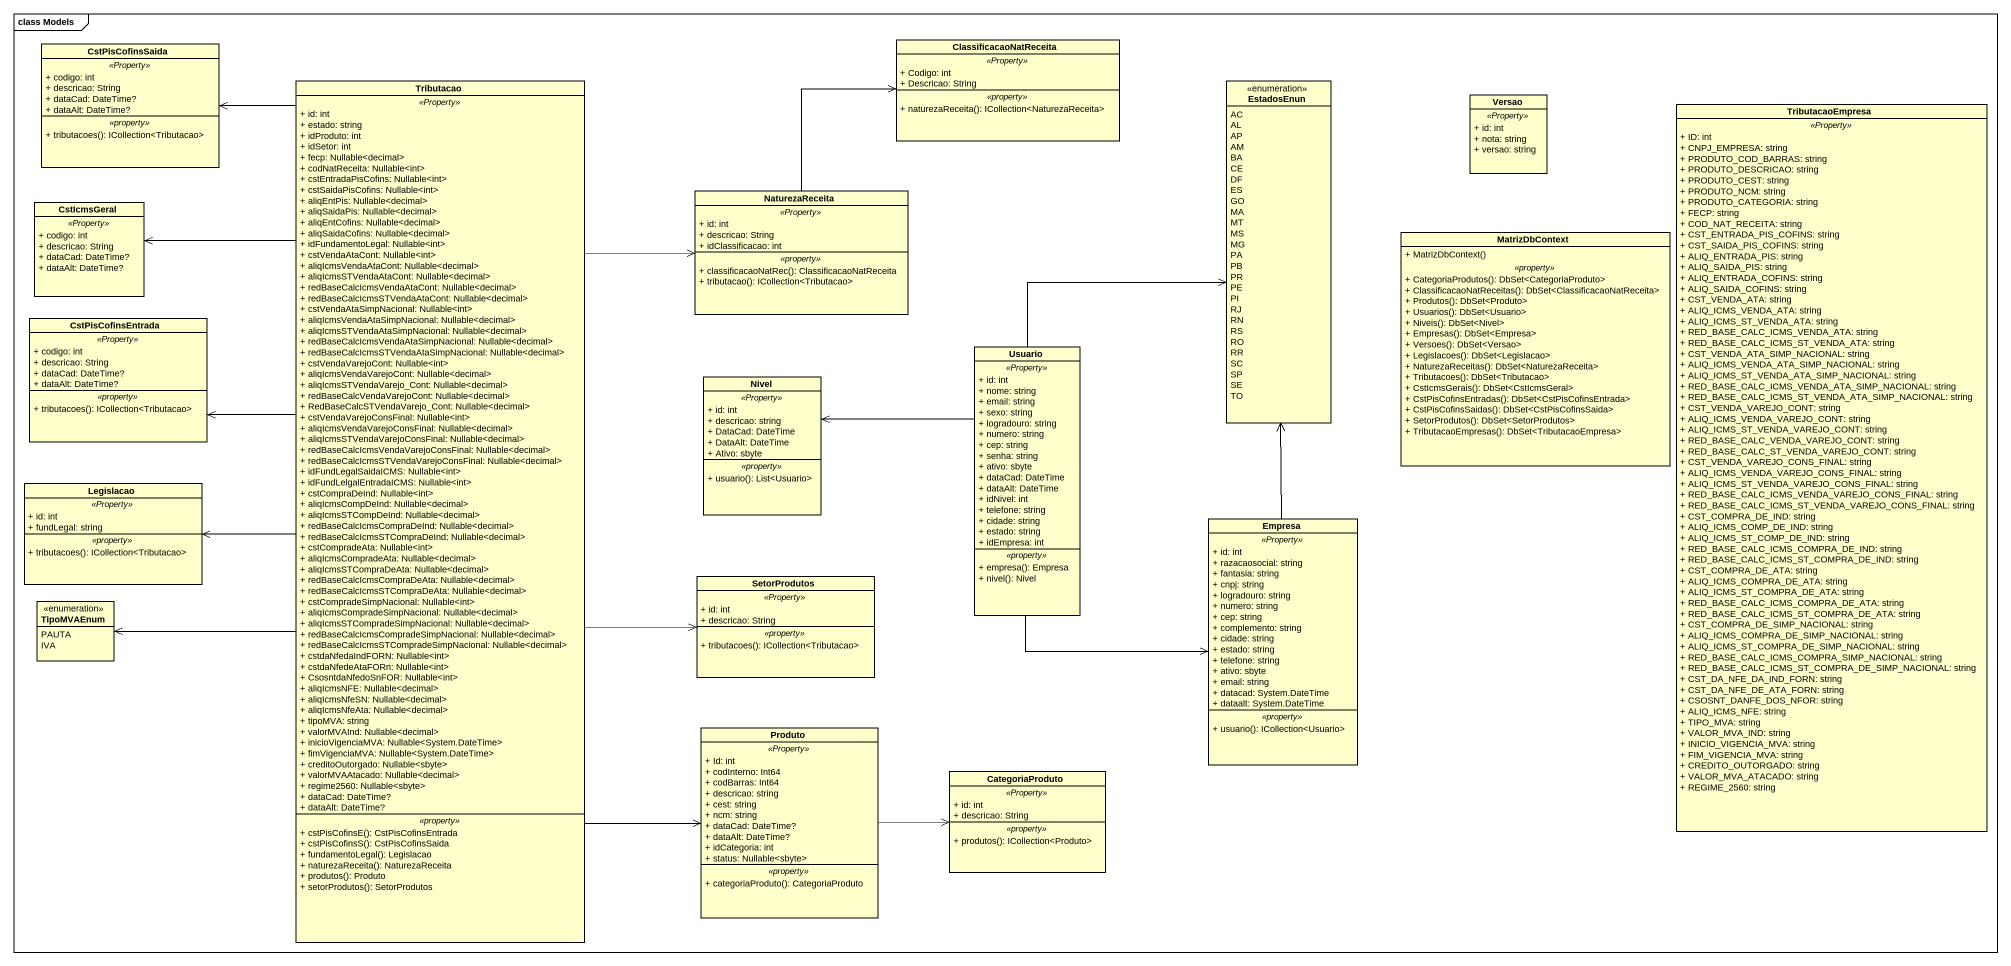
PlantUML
@startuml
mainframe class Models
hide circle
hide empty members
skinparam classAttributeIconSize 0
class CstPisCofinsSaida {
  .. <<Property>> ..
  + codigo: int
  + descricao: String
  + dataCad: DateTime?
  + dataAlt: DateTime?
  .. <<property>> ..
  + tributacoes(): ICollection<Tributacao>
}
class ClassificacaoNatReceita {
  .. <<Property>> ..
  + Codigo: int
  + Descricao: String
  .. <<property>> ..
  + naturezaReceita(): ICollection<NaturezaReceita>
}
class Tributacao {
  .. <<Property>> ..
  + id: int
  + estado: string
  + idProduto: int
  + idSetor: int
  + fecp: Nullable<decimal>
  + codNatReceita: Nullable<int>
  + cstEntradaPisCofins: Nullable<int>
  + cstSaidaPisCofins: Nullable<int>
  + aliqEntPis: Nullable<decimal>
  + aliqSaidaPis: Nullable<decimal>
  + aliqEntCofins: Nullable<decimal>
  + aliqSaidaCofins: Nullable<decimal>
  + idFundamentoLegal: Nullable<int>
  + cstVendaAtaCont: Nullable<int>
  + aliqIcmsVendaAtaCont: Nullable<decimal>
  + aliqIcmsSTVendaAtaCont: Nullable<decimal>
  + redBaseCalcIcmsVendaAtaCont: Nullable<decimal>
  + redBaseCalcIcmsSTVendaAtaCont: Nullable<decimal>
  + cstVendaAtaSimpNacional: Nullable<int>
  + aliqIcmsVendaAtaSimpNacional: Nullable<decimal>
  + aliqIcmsSTVendaAtaSimpNacional: Nullable<decimal>
  + redBaseCalcIcmsVendaAtaSimpNacional: Nullable<decimal>
  + redBaseCalcIcmsSTVendaAtaSimpNacional: Nullable<decimal>
  + cstVendaVarejoCont: Nullable<int>
  + aliqIcmsVendaVarejoCont: Nullable<decimal>
  + aliqIcmsSTVendaVarejo_Cont: Nullable<decimal>
  + redBaseCalcVendaVarejoCont: Nullable<decimal>
  + RedBaseCalcSTVendaVarejo_Cont: Nullable<decimal>
  + cstVendaVarejoConsFinal: Nullable<int>
  + aliqIcmsVendaVarejoConsFinal: Nullable<decimal>
  + aliqIcmsSTVendaVarejoConsFinal: Nullable<decimal>
  + redBaseCalcIcmsVendaVarejoConsFinal: Nullable<decimal>
  + redBaseCalcIcmsSTVendaVarejoConsFinal: Nullable<decimal>
  + idFundLegalSaidaICMS: Nullable<int>
  + idFundLelgalEntradaICMS: Nullable<int>
  + cstCompraDeInd: Nullable<int>
  + aliqIcmsCompDeInd: Nullable<decimal>
  + aliqIcmsSTCompDeInd: Nullable<decimal>
  + redBaseCalcIcmsCompraDeInd: Nullable<decimal>
  + redBaseCalcIcmsSTCompraDeInd: Nullable<decimal>
  + cstCompradeAta: Nullable<int>
  + aliqIcmsCompradeAta: Nullable<decimal>
  + aliqIcmsSTCompraDeAta: Nullable<decimal>
  + redBaseCalcIcmsCompraDeAta: Nullable<decimal>
  + redBaseCalcIcmsSTCompraDeAta: Nullable<decimal>
  + cstCompradeSimpNacional: Nullable<int>
  + aliqIcmsCompradeSimpNacional: Nullable<decimal>
  + aliqIcmsSTCompradeSimpNacional: Nullable<decimal>
  + redBaseCalcIcmsCompradeSimpNacional: Nullable<decimal>
  + redBaseCalcIcmsSTCompradeSimpNacional: Nullable<decimal>
  + cstdaNfedaIndFORN: Nullable<int>
  + cstdaNfedeAtaFORn: Nullable<int>
  + CsosntdaNfedoSnFOR: Nullable<int>
  + aliqIcmsNFE: Nullable<decimal>
  + aliqIcmsNfeSN: Nullable<decimal>
  + aliqIcmsNfeAta: Nullable<decimal>
  + tipoMVA: string
  + valorMVAInd: Nullable<decimal>
  + inicioVigenciaMVA: Nullable<System.DateTime>
  + fimVigenciaMVA: Nullable<System.DateTime>
  + creditoOutorgado: Nullable<sbyte>
  + valorMVAAtacado: Nullable<decimal>
  + regime2560: Nullable<sbyte>
  + dataCad: DateTime?
  + dataAlt: DateTime?
  .. <<property>> ..
  + cstPisCofinsE(): CstPisCofinsEntrada
  + cstPisCofinsS(): CstPisCofinsSaida
  + fundamentoLegal(): Legislacao
  + naturezaReceita(): NaturezaReceita
  + produtos(): Produto
  + setorProdutos(): SetorProdutos
}
enum EstadosEnun {
  AC
  AL
  AP
  AM
  BA
  CE
  DF
  ES
  GO
  MA
  MT
  MS
  MG
  PA
  PB
  PR
  PE
  PI
  RJ
  RN
  RS
  RO
  RR
  SC
  SP
  SE
  TO
}
class Versao {
  .. <<Property>> ..
  + id: int
  + nota: string
  + versao: string
}
class TributacaoEmpresa {
  .. <<Property>> ..
  + ID: int
  + CNPJ_EMPRESA: string
  + PRODUTO_COD_BARRAS: string
  + PRODUTO_DESCRICAO: string
  + PRODUTO_CEST: string
  + PRODUTO_NCM: string
  + PRODUTO_CATEGORIA: string
  + FECP: string
  + COD_NAT_RECEITA: string
  + CST_ENTRADA_PIS_COFINS: string
  + CST_SAIDA_PIS_COFINS: string
  + ALIQ_ENTRADA_PIS: string
  + ALIQ_SAIDA_PIS: string
  + ALIQ_ENTRADA_COFINS: string
  + ALIQ_SAIDA_COFINS: string
  + CST_VENDA_ATA: string
  + ALIQ_ICMS_VENDA_ATA: string
  + ALIQ_ICMS_ST_VENDA_ATA: string
  + RED_BASE_CALC_ICMS_VENDA_ATA: string
  + RED_BASE_CALC_ICMS_ST_VENDA_ATA: string
  + CST_VENDA_ATA_SIMP_NACIONAL: string
  + ALIQ_ICMS_VENDA_ATA_SIMP_NACIONAL: string
  + ALIQ_ICMS_ST_VENDA_ATA_SIMP_NACIONAL: string
  + RED_BASE_CALC_ICMS_VENDA_ATA_SIMP_NACIONAL: string
  + RED_BASE_CALC_ICMS_ST_VENDA_ATA_SIMP_NACIONAL: string
  + CST_VENDA_VAREJO_CONT: string
  + ALIQ_ICMS_VENDA_VAREJO_CONT: string
  + ALIQ_ICMS_ST_VENDA_VAREJO_CONT: string
  + RED_BASE_CALC_VENDA_VAREJO_CONT: string
  + RED_BASE_CALC_ST_VENDA_VAREJO_CONT: string
  + CST_VENDA_VAREJO_CONS_FINAL: string
  + ALIQ_ICMS_VENDA_VAREJO_CONS_FINAL: string
  + ALIQ_ICMS_ST_VENDA_VAREJO_CONS_FINAL: string
  + RED_BASE_CALC_ICMS_VENDA_VAREJO_CONS_FINAL: string
  + RED_BASE_CALC_ICMS_ST_VENDA_VAREJO_CONS_FINAL: string
  + CST_COMPRA_DE_IND: string
  + ALIQ_ICMS_COMP_DE_IND: string
  + ALIQ_ICMS_ST_COMP_DE_IND: string
  + RED_BASE_CALC_ICMS_COMPRA_DE_IND: string
  + RED_BASE_CALC_ICMS_ST_COMPRA_DE_IND: string
  + CST_COMPRA_DE_ATA: string
  + ALIQ_ICMS_COMPRA_DE_ATA: string
  + ALIQ_ICMS_ST_COMPRA_DE_ATA: string
  + RED_BASE_CALC_ICMS_COMPRA_DE_ATA: string
  + RED_BASE_CALC_ICMS_ST_COMPRA_DE_ATA: string
  + CST_COMPRA_DE_SIMP_NACIONAL: string
  + ALIQ_ICMS_COMPRA_DE_SIMP_NACIONAL: string
  + ALIQ_ICMS_ST_COMPRA_DE_SIMP_NACIONAL: string
  + RED_BASE_CALC_ICMS_COMPRA_SIMP_NACIONAL: string
  + RED_BASE_CALC_ICMS_ST_COMPRA_DE_SIMP_NACIONAL: string
  + CST_DA_NFE_DA_IND_FORN: string
  + CST_DA_NFE_DE_ATA_FORN: string
  + CSOSNT_DANFE_DOS_NFOR: string
  + ALIQ_ICMS_NFE: string
  + TIPO_MVA: string
  + VALOR_MVA_IND: string
  + INICIO_VIGENCIA_MVA: string
  + FIM_VIGENCIA_MVA: string
  + CREDITO_OUTORGADO: string
  + VALOR_MVA_ATACADO: string
  + REGIME_2560: string
}
class NaturezaReceita {
  .. <<Property>> ..
  + id: int
  + descricao: String
  + idClassificacao: int
  .. <<property>> ..
  + classificacaoNatRec(): ClassificacaoNatReceita
  + tributacao(): ICollection<Tributacao>
}
class CstIcmsGeral {
  .. <<Property>> ..
  + codigo: int
  + descricao: String
  + dataCad: DateTime?
  + dataAlt: DateTime?
}
class MatrizDbContext {
  + MatrizDbContext()
  .. <<property>> ..
  + CategoriaProdutos(): DbSet<CategoriaProduto>
  + ClassificacaoNatReceitas(): DbSet<ClassificacaoNatReceita>
  + Produtos(): DbSet<Produto>
  + Usuarios(): DbSet<Usuario>
  + Niveis(): DbSet<Nivel>
  + Empresas(): DbSet<Empresa>
  + Versoes(): DbSet<Versao>
  + Legislacoes(): DbSet<Legislacao>
  + NaturezaReceitas(): DbSet<NaturezaReceita>
  + Tributacoes(): DbSet<Tributacao>
  + CstIcmsGerais(): DbSet<CstIcmsGeral>
  + CstPisCofinsEntradas(): DbSet<CstPisCofinsEntrada>
  + CstPisCofinsSaidas(): DbSet<CstPisCofinsSaida>
  + SetorProdutos(): DbSet<SetorProdutos>
  + TributacaoEmpresas(): DbSet<TributacaoEmpresa>
}
class CstPisCofinsEntrada {
  .. <<Property>> ..
  + codigo: int
  + descricao: String
  + dataCad: DateTime?
  + dataAlt: DateTime?
  .. <<property>> ..
  + tributacoes(): ICollection<Tributacao>
}
class Usuario {
  .. <<Property>> ..
  + id: int
  + nome: string
  + email: string
  + sexo: string
  + logradouro: string
  + numero: string
  + cep: string
  + senha: string
  + ativo: sbyte
  + dataCad: DateTime
  + dataAlt: DateTime
  + idNivel: int
  + telefone: string
  + cidade: string
  + estado: string
  + idEmpresa: int
  .. <<property>> ..
  + empresa(): Empresa
  + nivel(): Nivel
}
class Nivel {
  .. <<Property>> ..
  + id: int
  + descricao: string
  + DataCad: DateTime
  + DataAlt: DateTime
  + Ativo: sbyte
  .. <<property>> ..
  + usuario(): List<Usuario>
}
class Legislacao {
  .. <<Property>> ..
  + id: int
  + fundLegal: string
  .. <<property>> ..
  + tributacoes(): ICollection<Tributacao>
}
class Empresa {
  .. <<Property>> ..
  + id: int
  + razacaosocial: string
  + fantasia: string
  + cnpj: string
  + logradouro: string
  + numero: string
  + cep: string
  + complemento: string
  + cidade: string
  + estado: string
  + telefone: string
  + ativo: sbyte
  + email: string
  + datacad: System.DateTime
  + dataalt: System.DateTime
  .. <<property>> ..
  + usuario(): ICollection<Usuario>
}
class SetorProdutos {
  .. <<Property>> ..
  + id: int
  + descricao: String
  .. <<property>> ..
  + tributacoes(): ICollection<Tributacao>
}
enum TipoMVAEnum {
  PAUTA
  IVA
}
class Produto {
  .. <<Property>> ..
  + Id: int
  + codInterno: Int64
  + codBarras: Int64
  + descricao: string
  + cest: string
  + ncm: string
  + dataCad: DateTime?
  + dataAlt: DateTime?
  + idCategoria: int
  + status: Nullable<sbyte>
  .. <<property>> ..
  + categoriaProduto(): CategoriaProduto
}
class CategoriaProduto {
  .. <<Property>> ..
  + id: int
  + descricao: String
  .. <<property>> ..
  + produtos(): ICollection<Produto>
}
Tributacao -up-> CstPisCofinsSaida
Tributacao -up-> NaturezaReceita
Tributacao -up-> CstIcmsGeral
Tributacao -left-> CstPisCofinsEntrada
Tributacao -left-> Legislacao
Tributacao -right-> SetorProdutos
Tributacao --> Produto
NaturezaReceita -up-> ClassificacaoNatReceita
Usuario -up-> EstadosEnun
Usuario -left-> Nivel
Usuario --> Empresa
Empresa -up-> EstadosEnun
TipoMVAEnum <-right- Tributacao
Produto -right-> CategoriaProduto
@enduml
